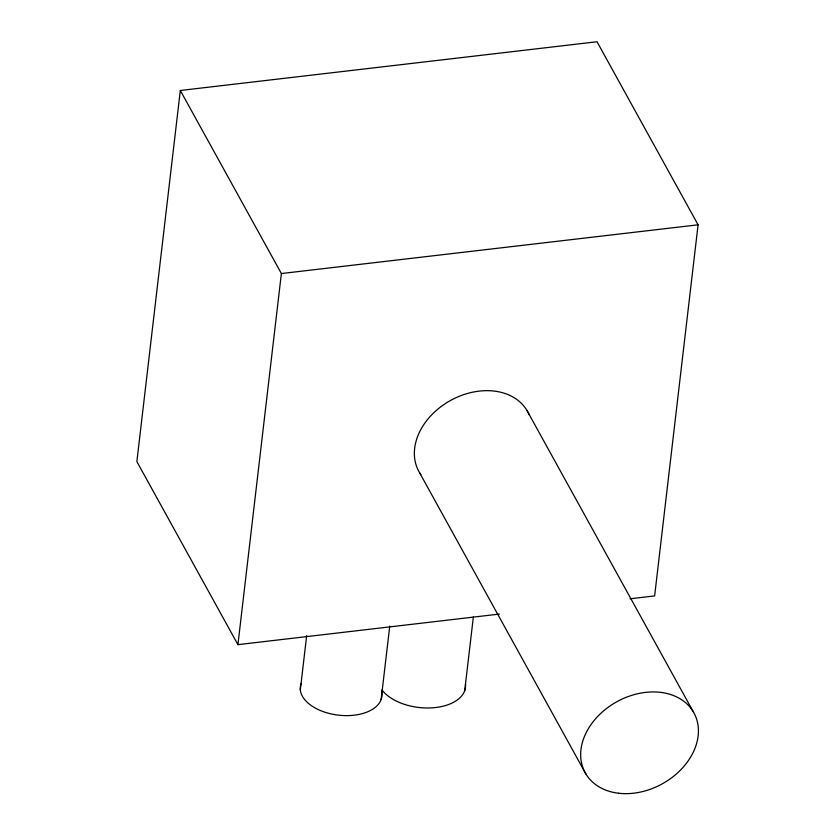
<?xml version="1.0" encoding="UTF-8"?>
<svg xmlns="http://www.w3.org/2000/svg" width="835" height="835" viewBox="0 0 835 835"><rect width="100%" height="100%" fill="white"/><g stroke="black" fill="none" stroke-linecap="round" stroke-linejoin="round"><path stroke-width="1.25" d="M630.049 598.789L654.63 595.919L698.081 224.813L597.025 41.75L180.318 90.483L136.867 461.588L237.923 644.651L499.34 614.08M237.923 644.651L281.374 273.546L180.318 90.483M300.308 689.95L306.675 635.581M381.136 699.5L389.757 626.052M464.709 690.681L473.382 616.794M281.374 273.546L698.081 224.813M526.916 410.392L693.227 711.66M419.546 472.652L585.857 773.93M420.882 474.708A62.072 46.917 -28.9 0 1 450.472 400.497A62.072 46.917 -28.9 0 1 529.15 414.755M465.502 684.105A44.046 25.374 6.7 0 1 432.52 707.819A44.046 25.374 6.7 0 1 381.971 689.929M381.501 691.286A41.051 23.641 6.7 0 1 340.043 715.324A41.051 23.641 6.7 0 1 301.049 683.823M618.683 793.25A62.072 46.917 -28.9 0 0 697.663 723.131A62.072 46.917 -28.9 0 0 602.296 712.004A62.072 46.917 -28.9 0 0 618.683 793.25"/></g></svg>
